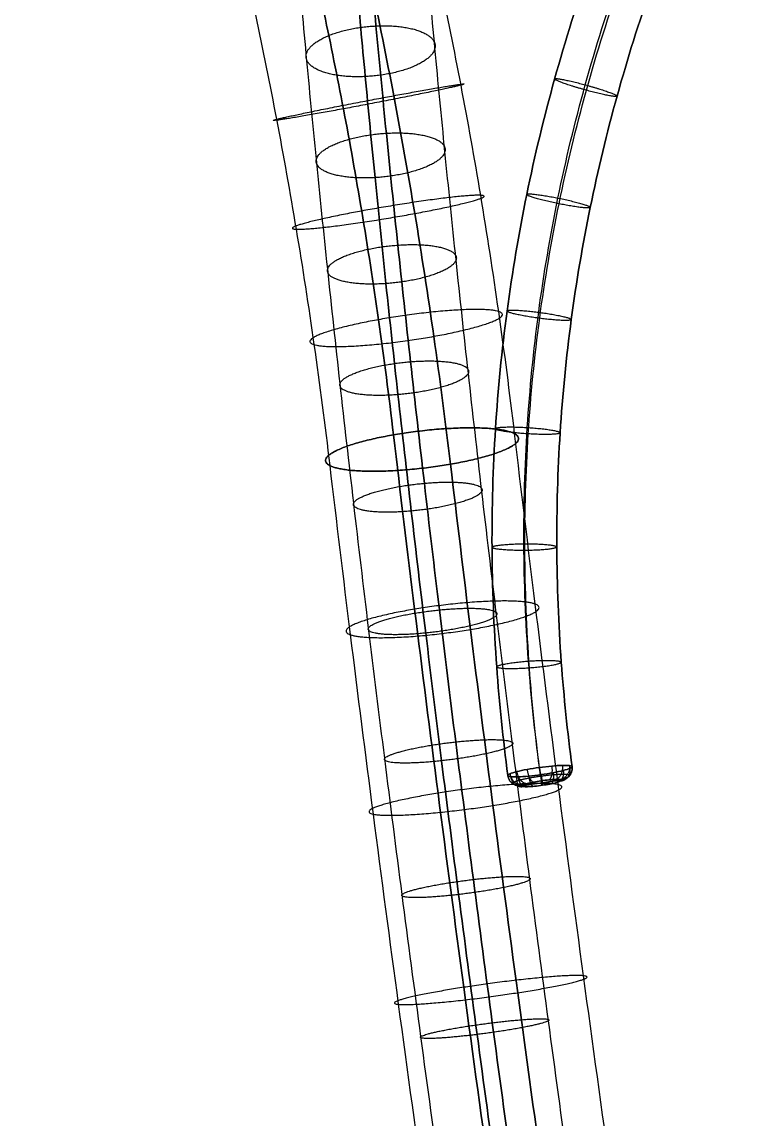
# Model space of a CAD drawing. Header units: millimetres. Extents: x -153 to 394, y -76 to 487.
# Drawn here: x -119.5 to -74.6, y 192 to 259.7 of the extents above; entities that cross this region are included whole.
import ezdxf

# ---------------------------------------------------------------- set-up
doc = ezdxf.new("R2010")
doc.units = ezdxf.units.MM
doc.layers.add('Livello 01', color=7, linetype='Continuous', true_color=0x000000)

msp = doc.modelspace()

# ---------------------------------------------------------------- linework, layer by layer
at = {"layer": 'Livello 01'}
for points, knots in [([(-99.95, 338.957, 573.806), (-100.021, 337.828, 570.822), (-100.154, 335.551, 564.999), (-100.329, 331.982, 556.518), (-100.471, 328.319, 548.474), (-100.578, 324.55, 540.857), (-100.648, 320.658, 533.654), (-100.678, 316.629, 526.857), (-100.666, 312.448, 520.454), (-100.608, 308.101, 514.439), (-100.503, 303.574, 508.802), (-100.347, 298.853, 503.537), (-100.137, 293.925, 498.637), (-99.873, 288.78, 494.094), (-99.55, 283.407, 489.903), (-99.167, 277.797, 486.056), (-98.722, 271.943, 482.546), (-98.213, 265.834, 479.363), (-97.637, 259.465, 476.496), (-96.995, 252.825, 473.934), (-96.282, 245.904, 471.664), (-95.499, 238.693, 469.675), (-94.642, 231.178, 467.953), (-93.71, 223.35, 466.486), (-92.701, 215.193, 465.259), (-91.612, 206.695, 464.262), (-90.442, 197.842, 463.481), (-89.188, 188.62, 462.904), (-87.847, 179.015, 462.521), (-86.418, 169.014, 462.319), (-84.898, 158.602, 462.287), (-83.284, 147.766, 462.413), (-81.575, 136.492, 462.688), (-80.395, 128.832, 462.956), (-79.789, 124.928, 463.11)], [-262.091795, -262.091795, -262.091795, -262.091795, -252.606316, -243.519711, -234.810251, -226.454572, -218.427482, -210.701767, -203.248037, -196.034616, -189.027519, -182.19053, -175.485412, -168.872252, -162.309946, -155.756785, -149.171107, -142.511946, -135.739624, -128.816239, -121.706017, -114.375525, -106.793747, -98.93205, -90.764075, -82.265566, -73.414168, -64.189217, -54.57153, -44.543197, -34.087402, -23.188248, -11.83061, 0, 0, 0, 0]), ([(-79.789, 124.928, 463.11), (-80.395, 128.832, 462.956), (-81.575, 136.492, 462.688), (-83.284, 147.766, 462.413), (-84.898, 158.602, 462.287), (-86.418, 169.014, 462.319), (-87.847, 179.015, 462.521), (-89.188, 188.62, 462.904), (-90.442, 197.842, 463.481), (-91.612, 206.695, 464.262), (-92.701, 215.193, 465.259), (-93.71, 223.35, 466.486), (-94.642, 231.178, 467.953), (-95.499, 238.693, 469.675), (-96.282, 245.904, 471.664), (-96.995, 252.825, 473.934), (-97.637, 259.465, 476.496), (-98.213, 265.834, 479.363), (-98.722, 271.943, 482.546), (-99.167, 277.797, 486.056), (-99.55, 283.407, 489.903), (-99.873, 288.78, 494.094), (-100.137, 293.925, 498.637), (-100.347, 298.853, 503.537), (-100.503, 303.574, 508.802), (-100.608, 308.101, 514.439), (-100.666, 312.448, 520.454), (-100.678, 316.629, 526.857), (-100.648, 320.658, 533.654), (-100.578, 324.55, 540.857), (-100.471, 328.319, 548.474), (-100.329, 331.982, 556.518), (-100.154, 335.551, 564.999), (-100.021, 337.828, 570.822), (-99.95, 338.957, 573.806)], [0, 0, 0, 0, 11.83061, 23.188248, 34.087402, 44.543197, 54.57153, 64.189217, 73.414168, 82.265566, 90.764075, 98.93205, 106.793747, 114.375525, 121.706017, 128.816239, 135.739624, 142.511946, 149.171107, 155.756785, 162.309946, 168.872252, 175.485412, 182.19053, 189.027519, 196.034616, 203.248037, 210.701767, 218.427482, 226.454572, 234.810251, 243.519711, 252.606316, 262.091795, 262.091795, 262.091795, 262.091795]), ([(-84.235, 124.373, 466.563), (-84.84, 128.271, 466.409), (-86.019, 135.916, 466.141), (-87.723, 147.162, 465.868), (-89.332, 157.965, 465.741), (-90.846, 168.336, 465.773), (-92.268, 178.289, 465.974), (-93.601, 187.837, 466.356), (-94.846, 196.994, 466.928), (-96.007, 205.772, 467.702), (-97.084, 214.184, 468.69), (-98.082, 222.246, 469.902), (-99.001, 229.966, 471.35), (-99.844, 237.362, 473.045), (-100.613, 244.444, 474.998), (-101.311, 251.224, 477.222), (-101.94, 257.716, 479.727), (-102.501, 263.93, 482.524), (-102.997, 269.88, 485.625), (-103.43, 275.575, 489.04), (-103.802, 281.029, 492.78), (-104.116, 286.251, 496.853), (-104.373, 291.255, 501.271), (-104.577, 296.052, 506.042), (-104.729, 300.655, 511.175), (-104.832, 305.078, 516.681), (-104.888, 309.332, 522.568), (-104.901, 313.433, 528.848), (-104.871, 317.393, 535.529), (-104.802, 321.227, 542.623), (-104.696, 324.947, 550.14), (-104.556, 328.567, 558.092), (-104.383, 332.102, 566.488), (-104.251, 334.359, 572.262), (-104.181, 335.479, 575.222)], [0, 0, 0, 0, 11.83061, 23.188248, 34.087402, 44.543197, 54.57153, 64.189217, 73.414168, 82.265566, 90.764075, 98.93205, 106.793747, 114.375525, 121.706017, 128.816239, 135.739624, 142.511946, 149.171107, 155.756785, 162.309946, 168.872252, 175.485412, 182.19053, 189.027519, 196.034616, 203.248037, 210.701767, 218.427482, 226.454572, 234.810251, 243.519711, 252.606316, 262.091795, 262.091795, 262.091795, 262.091795]), ([(-76.401, 125.63, 467.586), (-77.005, 129.519, 467.432), (-78.18, 137.145, 467.165), (-79.88, 148.36, 466.892), (-81.483, 159.128, 466.766), (-82.992, 169.46, 466.798), (-84.408, 179.369, 466.999), (-85.734, 188.87, 467.378), (-86.972, 197.974, 467.947), (-88.125, 206.695, 468.716), (-89.195, 215.045, 469.697), (-90.184, 223.038, 470.899), (-91.094, 230.685, 472.333), (-91.928, 238.002, 474.01), (-92.688, 245, 475.94), (-93.377, 251.693, 478.135), (-93.997, 258.093, 480.605), (-94.55, 264.216, 483.361), (-95.038, 270.074, 486.414), (-95.464, 275.679, 489.775), (-95.831, 281.046, 493.456), (-96.139, 286.187, 497.466), (-96.393, 291.117, 501.818), (-96.594, 295.847, 506.522), (-96.744, 300.391, 511.589), (-96.846, 304.763, 517.031), (-96.902, 308.974, 522.858), (-96.914, 313.038, 529.081), (-96.885, 316.968, 535.711), (-96.816, 320.776, 542.759), (-96.711, 324.476, 550.235), (-96.571, 328.08, 558.151), (-96.399, 331.602, 566.516), (-96.267, 333.853, 572.273), (-96.197, 334.969, 575.225)], [0, 0, 0, 0, 11.83061, 23.188248, 34.087402, 44.543197, 54.57153, 64.189217, 73.414168, 82.265566, 90.764075, 98.93205, 106.793747, 114.375525, 121.706017, 128.816239, 135.739624, 142.511946, 149.171107, 155.756785, 162.309946, 168.872252, 175.485412, 182.19053, 189.027519, 196.034616, 203.248037, 210.701767, 218.427482, 226.454572, 234.810251, 243.519711, 252.606316, 262.091795, 262.091795, 262.091795, 262.091795]), ([(-80.847, 125.076, 471.038), (-81.45, 128.959, 470.885), (-82.623, 136.57, 470.618), (-84.319, 147.757, 470.346), (-85.917, 158.49, 470.221), (-87.42, 168.782, 470.253), (-88.829, 178.643, 470.452), (-90.147, 188.088, 470.829), (-91.377, 197.126, 471.394), (-92.52, 205.772, 472.157), (-93.578, 214.036, 473.128), (-94.555, 221.933, 474.315), (-95.452, 229.473, 475.729), (-96.273, 236.671, 477.379), (-97.019, 243.539, 479.274), (-97.694, 250.092, 481.423), (-98.299, 256.344, 483.836), (-98.838, 262.312, 486.523), (-99.313, 268.011, 489.493), (-99.727, 273.457, 492.759), (-100.083, 278.668, 496.332), (-100.382, 283.658, 500.225), (-100.629, 288.446, 504.452), (-100.824, 293.046, 509.026), (-100.97, 297.472, 513.962), (-101.07, 301.739, 519.273), (-101.124, 305.858, 524.971), (-101.136, 309.842, 531.072), (-101.108, 313.703, 537.586), (-101.04, 317.453, 544.525), (-100.936, 321.104, 551.901), (-100.798, 324.666, 559.724), (-100.628, 328.152, 568.005), (-100.497, 330.384, 573.712), (-100.428, 331.492, 576.641)], [0, 0, 0, 0, 11.83061, 23.188248, 34.087402, 44.543197, 54.57153, 64.189217, 73.414168, 82.265566, 90.764075, 98.93205, 106.793747, 114.375525, 121.706017, 128.816239, 135.739624, 142.511946, 149.171107, 155.756785, 162.309946, 168.872252, 175.485412, 182.19053, 189.027519, 196.034616, 203.248037, 210.701767, 218.427482, 226.454572, 234.810251, 243.519711, 252.606316, 262.091795, 262.091795, 262.091795, 262.091795]), ([(-100.428, 331.492, 576.641), (-100.497, 330.384, 573.712), (-100.628, 328.152, 568.005), (-100.798, 324.666, 559.724), (-100.936, 321.104, 551.901), (-101.04, 317.453, 544.525), (-101.108, 313.703, 537.586), (-101.136, 309.842, 531.072), (-101.124, 305.858, 524.971), (-101.07, 301.739, 519.273), (-100.97, 297.472, 513.962), (-100.824, 293.046, 509.026), (-100.629, 288.446, 504.452), (-100.382, 283.658, 500.225), (-100.083, 278.668, 496.332), (-99.727, 273.457, 492.759), (-99.313, 268.011, 489.493), (-98.838, 262.312, 486.523), (-98.299, 256.344, 483.836), (-97.694, 250.092, 481.423), (-97.019, 243.539, 479.274), (-96.273, 236.671, 477.379), (-95.452, 229.473, 475.729), (-94.555, 221.933, 474.315), (-93.578, 214.036, 473.128), (-92.52, 205.772, 472.157), (-91.377, 197.126, 471.394), (-90.147, 188.088, 470.829), (-88.829, 178.643, 470.452), (-87.42, 168.782, 470.253), (-85.917, 158.49, 470.221), (-84.319, 147.757, 470.346), (-82.623, 136.57, 470.618), (-81.45, 128.959, 470.885), (-80.847, 125.076, 471.038)], [-262.091795, -262.091795, -262.091795, -262.091795, -252.606316, -243.519711, -234.810251, -226.454572, -218.427482, -210.701767, -203.248037, -196.034616, -189.027519, -182.19053, -175.485412, -168.872252, -162.309946, -155.756785, -149.171107, -142.511946, -135.739624, -128.816239, -121.706017, -114.375525, -106.793747, -98.93205, -90.764075, -82.265566, -73.414168, -64.189217, -54.57153, -44.543197, -34.087402, -23.188248, -11.83061, 0, 0, 0, 0]), ([(-113.498, 314.969, 418.727), (-113.333, 314.404, 421.291), (-112.935, 313.141, 426.255), (-112.118, 310.739, 433.389), (-111.118, 307.88, 439.975), (-109.954, 304.556, 446.004), (-108.647, 300.759, 451.46), (-107.223, 296.491, 456.324), (-105.709, 291.76, 460.571), (-104.136, 286.588, 464.181), (-102.537, 281.001, 467.14), (-100.945, 275.031, 469.447), (-99.388, 268.705, 471.108), (-97.893, 262.044, 472.14), (-96.484, 255.065, 472.558), (-95.182, 247.775, 472.382), (-94.007, 240.177, 471.627), (-93.34, 235.052, 470.77), (-93.032, 232.44, 470.257)], [0, 0, 0, 0, 7.503382, 14.575937, 21.2688, 27.639121, 33.750086, 39.670334, 45.472625, 51.231799, 57.022262, 62.915439, 68.977644, 75.26866, 81.841131, 88.740619, 96.00614, 103.670937, 103.670937, 103.670937, 103.670937]), ([(-93.032, 232.44, 470.257), (-93.34, 235.052, 470.77), (-94.007, 240.177, 471.627), (-95.182, 247.775, 472.382), (-96.484, 255.065, 472.558), (-97.893, 262.044, 472.14), (-99.388, 268.705, 471.108), (-100.945, 275.031, 469.447), (-102.537, 281.001, 467.14), (-104.136, 286.588, 464.181), (-105.709, 291.76, 460.571), (-107.223, 296.491, 456.324), (-108.647, 300.759, 451.46), (-109.954, 304.556, 446.004), (-111.118, 307.88, 439.975), (-112.118, 310.739, 433.389), (-112.935, 313.141, 426.255), (-113.333, 314.404, 421.291), (-113.498, 314.969, 418.727)], [-103.670937, -103.670937, -103.670937, -103.670937, -96.00614, -88.740619, -81.841131, -75.26866, -68.977644, -62.915439, -57.022262, -51.231799, -45.472625, -39.670334, -33.750086, -27.639121, -21.2688, -14.575937, -7.503382, 0, 0, 0, 0]), ([(-119.486, 309.028, 417.804), (-119.325, 308.479, 420.299), (-118.94, 307.253, 425.112), (-118.153, 304.941, 431.975), (-117.199, 302.215, 438.252), (-116.1, 299.077, 443.94), (-114.88, 295.53, 449.034), (-113.563, 291.582, 453.53), (-112.174, 287.242, 457.425), (-110.739, 282.524, 460.717), (-109.284, 277.439, 463.41), (-107.833, 271.999, 465.512), (-106.409, 266.213, 467.033), (-105.033, 260.087, 467.983), (-103.728, 253.623, 468.371), (-102.513, 246.821, 468.208), (-101.409, 239.683, 467.499), (-100.778, 234.835, 466.69), (-100.486, 232.358, 466.203)], [0, 0, 0, 0, 7.503382, 14.575937, 21.2688, 27.639121, 33.750086, 39.670334, 45.472625, 51.231799, 57.022262, 62.915439, 68.977644, 75.26866, 81.841131, 88.740619, 96.00614, 103.670937, 103.670937, 103.670937, 103.670937]), ([(-107.51, 309.191, 417.067), (-107.357, 308.666, 419.448), (-106.989, 307.499, 424.03), (-106.243, 305.306, 430.538), (-105.342, 302.73, 436.469), (-104.306, 299.771, 441.831), (-103.156, 296.43, 446.63), (-101.913, 292.704, 450.874), (-100.596, 288.592, 454.565), (-99.227, 284.09, 457.708), (-97.827, 279.196, 460.302), (-96.417, 273.911, 462.346), (-95.02, 268.236, 463.839), (-93.659, 262.176, 464.78), (-92.358, 255.735, 465.168), (-91.14, 248.919, 465.005), (-90.029, 241.734, 464.292), (-89.392, 236.839, 463.475), (-89.096, 234.335, 462.982)], [0, 0, 0, 0, 7.503382, 14.575937, 21.2688, 27.639121, 33.750086, 39.670334, 45.472625, 51.231799, 57.022262, 62.915439, 68.977644, 75.26866, 81.841131, 88.740619, 96.00614, 103.670937, 103.670937, 103.670937, 103.670937]), ([(-96.55, 234.253, 458.928), (-96.829, 236.623, 459.394), (-97.43, 241.24, 460.165), (-98.471, 247.966, 460.831), (-99.602, 254.293, 460.981), (-100.799, 260.218, 460.623), (-102.04, 265.745, 459.764), (-103.305, 270.879, 458.412), (-104.573, 275.634, 456.572), (-105.83, 280.026, 454.244), (-107.061, 284.074, 451.419), (-108.252, 287.795, 448.08), (-109.388, 291.201, 444.204), (-110.452, 294.292, 439.767), (-111.423, 297.065, 434.746), (-112.278, 299.509, 429.124), (-112.993, 301.611, 422.888), (-113.349, 302.741, 418.456), (-113.498, 303.25, 416.145)], [-103.670937, -103.670937, -103.670937, -103.670937, -96.00614, -88.740619, -81.841131, -75.26866, -68.977644, -62.915439, -57.022262, -51.231799, -45.472625, -39.670334, -33.750086, -27.639121, -21.2688, -14.575937, -7.503382, 0, 0, 0, 0]), ([(-113.498, 303.25, 416.145), (-113.349, 302.741, 418.456), (-112.993, 301.611, 422.888), (-112.278, 299.509, 429.124), (-111.423, 297.065, 434.746), (-110.452, 294.292, 439.767), (-109.388, 291.201, 444.204), (-108.252, 287.795, 448.08), (-107.061, 284.074, 451.419), (-105.83, 280.026, 454.244), (-104.573, 275.634, 456.572), (-103.305, 270.879, 458.412), (-102.04, 265.745, 459.764), (-100.799, 260.218, 460.623), (-99.602, 254.293, 460.981), (-98.471, 247.966, 460.831), (-97.43, 241.24, 460.165), (-96.829, 236.623, 459.394), (-96.55, 234.253, 458.928)], [0, 0, 0, 0, 7.503382, 14.575937, 21.2688, 27.639121, 33.750086, 39.670334, 45.472625, 51.231799, 57.022262, 62.915439, 68.977644, 75.26866, 81.841131, 88.740619, 96.00614, 103.670937, 103.670937, 103.670937, 103.670937]), ([(-81.664, 270.268, 471.424), (-82.645, 267.968, 471.274), (-83.554, 265.637, 471.114), (-84.384, 263.277, 470.944), (-85.202, 260.949, 470.777), (-85.943, 258.593, 470.6), (-86.604, 256.215, 470.413), (-87.258, 253.859, 470.228), (-87.832, 251.481, 470.034), (-88.323, 249.086, 469.83), (-88.811, 246.702, 469.628), (-89.218, 244.302, 469.416), (-89.863, 239.479, 468.976), (-90.101, 237.057, 468.747), (-90.255, 234.631, 468.51), (-90.411, 232.193, 468.272), (-90.481, 229.75, 468.027), (-90.469, 227.309, 467.773), (-90.456, 224.845, 467.518), (-90.359, 222.382, 467.255), (-90.18, 219.927, 466.986), (-90.017, 217.686, 466.74), (-89.786, 215.452, 466.489), (-89.491, 213.229, 466.233)], [0, 0, 0, 0, 7.520165, 7.520165, 7.520165, 14.943981, 14.943981, 14.943981, 22.303498, 22.303498, 22.303498, 29.631618, 29.631618, 36.961591, 36.961591, 36.961591, 44.326505, 44.326505, 44.326505, 51.75928, 51.75928, 51.75928, 58.536628, 58.536628, 58.536628, 58.536628]), ([(-89.491, 213.229, 466.233), (-89.786, 215.452, 466.489), (-90.017, 217.686, 466.74), (-90.18, 219.927, 466.986), (-90.359, 222.382, 467.255), (-90.456, 224.845, 467.518), (-90.469, 227.309, 467.773), (-90.481, 229.75, 468.027), (-90.411, 232.193, 468.272), (-90.255, 234.631, 468.51), (-90.101, 237.057, 468.747), (-89.863, 239.479, 468.976), (-89.218, 244.302, 469.416), (-88.811, 246.702, 469.628), (-88.323, 249.086, 469.83), (-87.832, 251.481, 470.034), (-87.258, 253.859, 470.228), (-86.604, 256.215, 470.413), (-85.943, 258.593, 470.6), (-85.202, 260.949, 470.777), (-84.384, 263.277, 470.944), (-83.554, 265.637, 471.114), (-82.645, 267.968, 471.274), (-81.664, 270.268, 471.424)], [-58.536628, -58.536628, -58.536628, -58.536628, -51.75928, -51.75928, -51.75928, -44.326505, -44.326505, -44.326505, -36.961591, -36.961591, -36.961591, -29.631618, -29.631618, -22.303498, -22.303498, -22.303498, -14.943981, -14.943981, -14.943981, -7.520165, -7.520165, -7.520165, 0, 0, 0, 0]), ([(-87.541, 213.725, 464.245), (-87.83, 215.905, 464.496), (-88.304, 220.497, 465.012), (-88.581, 227.504, 465.76), (-88.373, 234.697, 466.484), (-87.671, 241.826, 467.158), (-86.475, 248.893, 467.781), (-84.785, 255.895, 468.353), (-82.6, 262.834, 468.875), (-80.83, 267.379, 469.186), (-79.866, 269.637, 469.333)], [0.750541, 0.750541, 0.750541, 0.750541, 7.400567, 14.697587, 21.924126, 29.114224, 36.302434, 43.523339, 50.811057, 58.198782, 58.198782, 58.198782, 58.198782]), ([(-87.478, 213.275, 468.22), (-87.768, 215.461, 468.471), (-88.244, 220.065, 468.989), (-88.521, 227.092, 469.739), (-88.313, 234.304, 470.465), (-87.609, 241.455, 471.14), (-86.41, 248.541, 471.765), (-84.714, 255.563, 472.338), (-82.524, 262.521, 472.862), (-80.749, 267.078, 473.174), (-79.782, 269.342, 473.322)], [0.749681, 0.749681, 0.749681, 0.749681, 7.400567, 14.697587, 21.924126, 29.114224, 36.302434, 43.523339, 50.811057, 58.198782, 58.198782, 58.198782, 58.198782]), ([(-85.528, 213.771, 466.232), (-85.812, 215.914, 466.478), (-86.034, 218.065, 466.72), (-86.191, 220.22, 466.957), (-86.363, 222.588, 467.216), (-86.457, 224.962, 467.47), (-86.469, 227.336, 467.716), (-86.481, 229.687, 467.96), (-86.413, 232.038, 468.196), (-86.264, 234.385, 468.425), (-86.115, 236.72, 468.653), (-85.886, 239.051, 468.873), (-85.265, 243.691, 469.297), (-84.874, 246, 469.5), (-84.404, 248.294, 469.695), (-83.932, 250.599, 469.891), (-83.379, 252.888, 470.078), (-82.749, 255.158, 470.256), (-82.113, 257.448, 470.436), (-81.399, 259.718, 470.607), (-80.61, 261.963, 470.768), (-79.81, 264.238, 470.932), (-78.933, 266.489, 471.086), (-77.985, 268.711, 471.231)], [-56.382631, -56.382631, -56.382631, -56.382631, -49.856854, -49.856854, -49.856854, -42.692807, -42.692807, -42.692807, -35.601882, -35.601882, -35.601882, -28.548685, -28.548685, -21.497485, -21.497485, -21.497485, -14.412387, -14.412387, -14.412387, -7.257988, -7.257988, -7.257988, 0, 0, 0, 0]), ([(-77.985, 268.711, 471.231), (-78.933, 266.489, 471.086), (-79.81, 264.238, 470.932), (-80.61, 261.963, 470.768), (-81.399, 259.718, 470.607), (-82.113, 257.448, 470.436), (-82.749, 255.158, 470.256), (-83.379, 252.888, 470.078), (-83.932, 250.599, 469.891), (-84.404, 248.294, 469.695), (-84.874, 246, 469.5), (-85.265, 243.691, 469.297), (-85.886, 239.051, 468.873), (-86.115, 236.72, 468.653), (-86.264, 234.385, 468.425), (-86.413, 232.038, 468.196), (-86.481, 229.687, 467.96), (-86.469, 227.336, 467.716), (-86.457, 224.962, 467.47), (-86.363, 222.588, 467.216), (-86.191, 220.22, 466.957), (-86.034, 218.065, 466.72), (-85.812, 215.914, 466.478), (-85.528, 213.771, 466.232)], [0, 0, 0, 0, 7.257988, 7.257988, 7.257988, 14.412387, 14.412387, 14.412387, 21.497485, 21.497485, 21.497485, 28.548685, 28.548685, 35.601882, 35.601882, 35.601882, 42.692807, 42.692807, 42.692807, 49.856854, 49.856854, 49.856854, 56.382631, 56.382631, 56.382631, 56.382631]), ([(-89.096, 234.335, 462.982), (-88.684, 230.84, 462.295), (-87.81, 223.631, 461.076), (-86.388, 212.464, 459.702), (-84.819, 200.647, 458.711), (-83.097, 188.149, 458.075), (-81.216, 174.935, 457.768), (-79.17, 160.975, 457.764), (-76.955, 146.237, 458.036), (-75.405, 136.154, 458.375), (-74.601, 130.977, 458.579)], [0, 0, 0, 0, 10.708344, 21.99293, 33.908269, 46.503431, 59.822937, 73.907596, 88.795248, 104.521394, 104.521394, 104.521394, 104.521394]), ([(-81.891, 129.682, 454.434), (-82.699, 134.882, 454.229), (-84.256, 145.015, 453.888), (-86.486, 159.848, 453.614), (-88.547, 173.92, 453.618), (-90.447, 187.267, 453.928), (-92.191, 199.922, 454.572), (-93.785, 211.921, 455.578), (-95.233, 223.299, 456.977), (-96.128, 230.671, 458.224), (-96.55, 234.253, 458.928)], [-104.521394, -104.521394, -104.521394, -104.521394, -88.795248, -73.907596, -59.822937, -46.503431, -33.908269, -21.99293, -10.708344, 0, 0, 0, 0]), ([(-96.55, 234.253, 458.928), (-96.128, 230.671, 458.224), (-95.233, 223.299, 456.977), (-93.785, 211.921, 455.578), (-92.191, 199.922, 454.572), (-90.447, 187.267, 453.928), (-88.547, 173.92, 453.618), (-86.486, 159.848, 453.614), (-84.256, 145.015, 453.888), (-82.699, 134.882, 454.229), (-81.891, 129.682, 454.434)], [0, 0, 0, 0, 10.708344, 21.99293, 33.908269, 46.503431, 59.822937, 73.907596, 88.795248, 104.521394, 104.521394, 104.521394, 104.521394]), ([(-100.486, 232.358, 466.203), (-100.077, 228.895, 465.522), (-99.21, 221.745, 464.312), (-97.797, 210.648, 462.947), (-96.236, 198.887, 461.96), (-94.519, 186.431, 461.326), (-92.643, 173.249, 461.02), (-90.601, 159.31, 461.016), (-88.388, 144.585, 461.287), (-86.838, 134.506, 461.626), (-86.035, 129.33, 461.831)], [0, 0, 0, 0, 10.708344, 21.99293, 33.908269, 46.503431, 59.822937, 73.907596, 88.795248, 104.521394, 104.521394, 104.521394, 104.521394]), ([(-93.032, 232.44, 470.257), (-92.634, 229.064, 469.593), (-91.787, 222.078, 468.411), (-90.401, 211.191, 467.071), (-88.863, 199.612, 466.099), (-87.169, 187.313, 465.473), (-85.311, 174.264, 465.17), (-83.286, 160.438, 465.165), (-81.087, 145.807, 465.435), (-79.545, 135.778, 465.772), (-78.745, 130.626, 465.976)], [0, 0, 0, 0, 10.708344, 21.99293, 33.908269, 46.503431, 59.822937, 73.907596, 88.795248, 104.521394, 104.521394, 104.521394, 104.521394]), ([(-78.745, 130.626, 465.976), (-79.545, 135.778, 465.772), (-81.087, 145.807, 465.435), (-83.286, 160.438, 465.165), (-85.311, 174.264, 465.17), (-87.169, 187.313, 465.473), (-88.863, 199.612, 466.099), (-90.401, 211.191, 467.071), (-91.787, 222.078, 468.411), (-92.634, 229.064, 469.593), (-93.032, 232.44, 470.257)], [-104.521394, -104.521394, -104.521394, -104.521394, -88.795248, -73.907596, -59.822937, -46.503431, -33.908269, -21.99293, -10.708344, 0, 0, 0, 0]), ([(-85.528, 213.771, 466.232), (-85.532, 213.8, 465.972), (-85.588, 213.823, 465.711), (-85.691, 213.836, 465.471), (-85.795, 213.85, 465.23), (-85.945, 213.855, 465.01), (-86.132, 213.85, 464.826), (-86.319, 213.846, 464.642), (-86.541, 213.833, 464.495), (-86.783, 213.811, 464.395), (-87.024, 213.789, 464.296), (-87.285, 213.76, 464.245), (-87.545, 213.724, 464.245), (-87.806, 213.688, 464.246), (-88.066, 213.647, 464.299), (-88.544, 213.558, 464.501), (-88.762, 213.511, 464.651), (-89.122, 213.419, 465.023), (-89.265, 213.373, 465.246), (-89.359, 213.333, 465.489), (-89.45, 213.293, 465.725), (-89.495, 213.257, 465.979), (-89.491, 213.229, 466.233)], [0.000169, 0.000169, 0.000169, 0.000169, 0.491622, 0.491622, 0.491622, 0.983062, 0.983062, 0.983062, 1.474511, 1.474511, 1.474511, 1.965946, 1.965946, 1.965946, 2.45978, 2.45978, 2.953615, 2.953615, 3.447454, 3.447454, 3.447454, 3.927103, 3.927103, 3.927103, 3.927103]), ([(-89.491, 213.226, 466.255), (-89.498, 213.255, 465.994), (-89.408, 213.328, 465.469), (-88.98, 213.464, 464.8), (-88.325, 213.605, 464.352), (-87.547, 213.73, 464.193), (-86.764, 213.819, 464.347), (-86.096, 213.86, 464.789), (-85.644, 213.845, 465.451), (-85.532, 213.8, 465.972), (-85.528, 213.771, 466.232)], [-3.941117, -3.941117, -3.941117, -3.941117, -3.447317, -2.953517, -2.459717, -1.965917, -1.47448, -0.983043, -0.491606, -0.000169, -0.000169, -0.000169, -0.000169]), ([(-85.528, 213.771, 466.232), (-85.524, 213.742, 466.489), (-85.616, 213.67, 467.002), (-86.036, 213.537, 467.658), (-86.674, 213.398, 468.103), (-87.441, 213.274, 468.271), (-88.224, 213.183, 468.131), (-88.902, 213.14, 467.698), (-89.365, 213.153, 467.039), (-89.484, 213.197, 466.517), (-89.491, 213.226, 466.255)], [-7.854036, -7.854036, -7.854036, -7.854036, -7.369535, -6.885034, -6.400532, -5.916031, -5.422303, -4.928574, -4.434845, -3.941117, -3.941117, -3.941117, -3.941117]), ([(-89.491, 213.226, 466.255), (-89.484, 213.197, 466.517), (-89.425, 213.175, 466.778), (-89.211, 213.149, 467.258), (-89.056, 213.144, 467.478), (-88.676, 213.154, 467.842), (-88.45, 213.169, 467.986), (-87.961, 213.213, 468.178), (-87.699, 213.244, 468.225), (-87.438, 213.28, 468.219), (-87.182, 213.316, 468.214), (-86.928, 213.357, 468.158), (-86.461, 213.444, 467.954), (-86.249, 213.49, 467.806), (-85.896, 213.581, 467.439), (-85.756, 213.625, 467.221), (-85.663, 213.665, 466.983), (-85.57, 213.706, 466.745), (-85.524, 213.742, 466.489), (-85.528, 213.771, 466.232)], [3.941117, 3.941117, 3.941117, 3.941117, 4.434904, 4.434904, 4.928693, 4.928693, 5.422479, 5.422479, 5.916259, 5.916259, 5.916259, 6.4007, 6.4007, 6.885142, 6.885142, 7.369582, 7.369582, 7.369582, 7.854036, 7.854036, 7.854036, 7.854036]), ([(-88.645, 212.588, 466.161), (-88.649, 212.606, 465.998), (-88.621, 212.629, 465.834), (-88.504, 212.68, 465.531), (-88.415, 212.709, 465.391), (-88.189, 212.767, 465.158), (-88.053, 212.797, 465.065), (-87.754, 212.853, 464.939), (-87.592, 212.879, 464.906), (-87.429, 212.902, 464.905), (-87.267, 212.925, 464.905), (-87.104, 212.944, 464.937), (-86.802, 212.971, 465.061), (-86.663, 212.98, 465.153), (-86.43, 212.986, 465.383), (-86.335, 212.983, 465.521), (-86.206, 212.966, 465.822), (-86.171, 212.952, 465.984), (-86.169, 212.934, 466.147)], [-3.941117, -3.941117, -3.941117, -3.941117, -3.447303, -3.447303, -2.953487, -2.953487, -2.459672, -2.459672, -1.965858, -1.965858, -1.965858, -1.474442, -1.474442, -0.983014, -0.983014, -0.491597, -0.491597, -0.000169, -0.000169, -0.000169, -0.000169]), ([(-86.169, 212.934, 466.147), (-86.171, 212.952, 465.984), (-86.241, 212.98, 465.659), (-86.524, 212.989, 465.245), (-86.941, 212.963, 464.969), (-87.43, 212.906, 464.873), (-87.917, 212.827, 464.972), (-88.325, 212.737, 465.252), (-88.593, 212.652, 465.67), (-88.649, 212.606, 465.998), (-88.645, 212.588, 466.161)], [0.000169, 0.000169, 0.000169, 0.000169, 0.491606, 0.983043, 1.47448, 1.965917, 2.459717, 2.953517, 3.447317, 3.941117, 3.941117, 3.941117, 3.941117]), ([(-88.645, 212.588, 466.161), (-88.64, 212.569, 466.325), (-88.566, 212.542, 466.651), (-88.277, 212.535, 467.063), (-87.853, 212.562, 467.333), (-87.364, 212.62, 467.421), (-86.885, 212.699, 467.316), (-86.486, 212.787, 467.038), (-86.224, 212.871, 466.629), (-86.166, 212.916, 466.308), (-86.169, 212.934, 466.147)], [3.941117, 3.941117, 3.941117, 3.941117, 4.434845, 4.928574, 5.422303, 5.916031, 6.400532, 6.885034, 7.369535, 7.854036, 7.854036, 7.854036, 7.854036]), ([(-86.169, 212.934, 466.147), (-86.166, 212.916, 466.308), (-86.195, 212.893, 466.468), (-86.253, 212.868, 466.617), (-86.311, 212.843, 466.765), (-86.399, 212.815, 466.902), (-86.619, 212.758, 467.131), (-86.752, 212.728, 467.224), (-87.044, 212.673, 467.351), (-87.202, 212.647, 467.386), (-87.362, 212.624, 467.389), (-87.525, 212.601, 467.392), (-87.689, 212.582, 467.363), (-87.994, 212.553, 467.243), (-88.136, 212.544, 467.153), (-88.373, 212.537, 466.925), (-88.47, 212.54, 466.788), (-88.603, 212.556, 466.488), (-88.64, 212.569, 466.325), (-88.645, 212.588, 466.161)], [-7.854036, -7.854036, -7.854036, -7.854036, -7.369585, -7.369585, -7.369585, -6.885145, -6.885145, -6.400702, -6.400702, -5.916258, -5.916258, -5.916258, -5.422475, -5.422475, -4.928688, -4.928688, -4.434901, -4.434901, -3.941117, -3.941117, -3.941117, -3.941117])]:
    msp.add_open_spline(points, degree=3, knots=knots, dxfattribs=at)
for points, weights, degree, knots in [([(-98.294, 256.364, 483.91), (-102.266, 256.176, 483.471), (-101.935, 257.739, 479.805), (-101.604, 259.303, 476.138), (-97.633, 259.491, 476.576)], [1, 0.707106781187, 1, 0.707106781187, 1], 2, [0, 0, 0, 6.283185, 6.283185, 12.566371, 12.566371, 12.566371]), ([(-97.633, 259.491, 476.576), (-93.661, 259.68, 477.015), (-93.992, 258.116, 480.681), (-94.323, 256.552, 484.348), (-98.294, 256.364, 483.91)], [1, 0.707106781187, 1, 0.707106781187, 1], 2, [12.566371, 12.566371, 12.566371, 18.849556, 18.849556, 25.132741, 25.132741, 25.132741]), ([(-86.604, 256.215, 470.413), (-86.639, 256.382, 468.42), (-84.712, 255.853, 468.342), (-82.784, 255.324, 468.264), (-82.749, 255.158, 470.256)], [0.999999999525, 0.707106781424, 1, 0.707106781187, 1], 2, [6.283185, 6.283185, 6.283185, 9.424778, 9.424778, 12.566371, 12.566371, 12.566371]), ([(-82.749, 255.158, 470.256), (-82.714, 254.991, 472.249), (-84.641, 255.52, 472.327), (-86.568, 256.049, 472.406), (-86.604, 256.215, 470.413)], [1, 0.707106781187, 1, 0.707106780949, 1.00000000047], 2, [0, 0, 0, 3.141593, 3.141593, 6.283185, 6.283185, 6.283185]), ([(-96.535, 255.186, 472.456), (-90.849, 256.239, 470.855), (-92.402, 255.833, 465.073), (-93.956, 255.427, 459.292), (-99.641, 254.374, 460.894)], [1, 0.707106781187, 1, 0.707106781187, 1], 2, [0, 0, 0, 9.424778, 9.424778, 18.849556, 18.849556, 18.849556]), ([(-99.641, 254.374, 460.894), (-105.327, 253.321, 462.495), (-103.774, 253.727, 468.277), (-102.22, 254.133, 474.058), (-96.535, 255.186, 472.456)], [1, 0.707106781187, 1, 0.707106781187, 1], 2, [18.849556, 18.849556, 18.849556, 28.274334, 28.274334, 37.699112, 37.699112, 37.699112]), ([(-97.691, 250.127, 481.498), (-101.658, 249.894, 481.042), (-101.308, 251.264, 477.3), (-100.959, 252.635, 473.559), (-96.992, 252.868, 474.014)], [1, 0.707106781187, 1, 0.707106781187, 1], 2, [0, 0, 0, 6.283185, 6.283185, 12.566371, 12.566371, 12.566371]), ([(-96.992, 252.868, 474.014), (-93.025, 253.102, 474.47), (-93.374, 251.731, 478.212), (-93.724, 250.36, 481.953), (-97.691, 250.127, 481.498)], [1, 0.707106781187, 1, 0.707106781187, 1], 2, [12.566371, 12.566371, 12.566371, 18.849556, 18.849556, 25.132741, 25.132741, 25.132741]), ([(-95.235, 247.915, 472.298), (-89.548, 248.962, 470.696), (-91.188, 249.038, 464.924), (-92.828, 249.114, 459.153), (-98.514, 248.067, 460.755)], [1, 0.707106781187, 1, 0.707106781187, 1], 2, [0, 0, 0, 9.424778, 9.424778, 18.849556, 18.849556, 18.849556]), ([(-88.323, 249.086, 469.83), (-88.356, 249.262, 467.838), (-86.396, 248.866, 467.771), (-84.437, 248.47, 467.703), (-84.404, 248.294, 469.695)], [0.999999999291, 0.707106781541, 1, 0.707106781187, 1], 2, [6.283185, 6.283185, 6.283185, 9.424778, 9.424778, 12.566371, 12.566371, 12.566371]), ([(-84.404, 248.294, 469.695), (-84.371, 248.118, 471.687), (-86.33, 248.514, 471.755), (-88.29, 248.91, 471.822), (-88.323, 249.086, 469.83)], [1, 0.707106781187, 1, 0.707106780832, 1.00000000071], 2, [0, 0, 0, 3.141593, 3.141593, 6.283185, 6.283185, 6.283185]), ([(-98.514, 248.067, 460.755), (-104.201, 247.021, 462.357), (-102.561, 246.944, 468.128), (-100.922, 246.868, 473.899), (-95.235, 247.915, 472.298)], [1, 0.707106781187, 1, 0.707106781187, 1], 2, [18.849556, 18.849556, 18.849556, 28.274334, 28.274334, 37.699112, 37.699112, 37.699112]), ([(-97.018, 243.588, 479.347), (-100.981, 243.311, 478.877), (-100.613, 244.499, 475.075), (-100.244, 245.686, 471.273), (-96.282, 245.963, 471.744)], [1, 0.707106781187, 1, 0.707106781187, 1], 2, [0, 0, 0, 6.283185, 6.283185, 12.566371, 12.566371, 12.566371]), ([(-96.282, 245.963, 471.744), (-92.319, 246.24, 472.214), (-92.687, 245.053, 476.016), (-93.056, 243.865, 479.818), (-97.018, 243.588, 479.347)], [1, 0.707106781187, 1, 0.707106781187, 1], 2, [12.566371, 12.566371, 12.566371, 18.849556, 18.849556, 25.132741, 25.132741, 25.132741]), ([(-94.061, 240.333, 471.56), (-88.371, 241.357, 469.956), (-90.078, 241.87, 464.227), (-91.786, 242.383, 458.498), (-97.476, 241.359, 460.102)], [1, 0.707106781187, 1, 0.707106781187, 1], 2, [0, 0, 0, 9.424778, 9.424778, 18.849556, 18.849556, 18.849556]), ([(-89.54, 241.891, 469.196), (-89.571, 242.077, 467.205), (-87.589, 241.817, 467.149), (-85.607, 241.557, 467.094), (-85.576, 241.371, 469.085)], [0.999999999059, 0.707106781657, 1, 0.707106781187, 1], 2, [6.283185, 6.283185, 6.283185, 9.424778, 9.424778, 12.566371, 12.566371, 12.566371]), ([(-85.576, 241.371, 469.085), (-85.544, 241.185, 471.076), (-87.527, 241.445, 471.132), (-89.509, 241.705, 471.187), (-89.54, 241.891, 469.196)], [1, 0.707106781187, 1, 0.707106780716, 1.00000000094], 2, [0, 0, 0, 3.141593, 3.141593, 6.283185, 6.283185, 6.283185]), ([(-97.476, 241.359, 460.102), (-103.166, 240.335, 461.706), (-101.458, 239.822, 467.435), (-99.751, 239.308, 473.164), (-94.061, 240.333, 471.56)], [1, 0.707106781187, 1, 0.707106781187, 1], 2, [18.849556, 18.849556, 18.849556, 28.274334, 28.274334, 37.699112, 37.699112, 37.699112]), ([(-96.274, 236.734, 477.45), (-100.232, 236.415, 476.968), (-99.845, 237.432, 473.119), (-99.458, 238.448, 469.269), (-95.5, 238.766, 469.751)], [1, 0.707106781187, 1, 0.707106781187, 1], 2, [0, 0, 0, 6.283185, 6.283185, 12.566371, 12.566371, 12.566371]), ([(-95.5, 238.766, 469.751), (-91.542, 239.085, 470.233), (-91.929, 238.069, 474.082), (-92.316, 237.053, 477.932), (-96.274, 236.734, 477.45)], [1, 0.707106781187, 1, 0.707106781187, 1], 2, [12.566371, 12.566371, 12.566371, 18.849556, 18.849556, 25.132741, 25.132741, 25.132741]), ([(-96.55, 234.253, 458.928), (-90.855, 235.241, 457.318), (-89.096, 234.335, 462.982), (-87.337, 233.429, 468.647), (-93.032, 232.44, 470.257)], [1, 0.707106781187, 1, 0.707106781187, 1], 2, [-18.849556, -18.849556, -18.849556, -9.424778, -9.424778, 0, 0, 0]), ([(-93.032, 232.44, 470.257), (-87.337, 233.429, 468.647), (-89.096, 234.335, 462.982), (-90.855, 235.241, 457.318), (-96.55, 234.253, 458.928)], [1, 0.707106781187, 1, 0.707106781187, 1], 2, [0, 0, 0, 9.424778, 9.424778, 18.849556, 18.849556, 18.849556]), ([(-90.255, 234.631, 468.51), (-90.286, 234.827, 466.52), (-88.29, 234.704, 466.478), (-86.294, 234.581, 466.435), (-86.264, 234.385, 468.425)], [0.999999998826, 0.707106781773, 1, 0.707106781187, 1], 2, [6.283185, 6.283185, 6.283185, 9.424778, 9.424778, 12.566371, 12.566371, 12.566371]), ([(-86.264, 234.385, 468.425), (-86.234, 234.189, 470.415), (-88.229, 234.312, 470.458), (-90.225, 234.435, 470.5), (-90.255, 234.631, 468.51)], [1, 0.707106781187, 1, 0.7071067806, 1.00000000117], 2, [0, 0, 0, 3.141593, 3.141593, 6.283185, 6.283185, 6.283185]), ([(-93.032, 232.44, 470.257), (-98.727, 231.452, 471.867), (-100.486, 232.358, 466.203), (-102.245, 233.265, 460.539), (-96.55, 234.253, 458.928)], [1, 0.707106781187, 1, 0.707106781187, 1], 2, [-37.699112, -37.699112, -37.699112, -28.274334, -28.274334, -18.849556, -18.849556, -18.849556]), ([(-96.55, 234.253, 458.928), (-102.245, 233.265, 460.539), (-100.486, 232.358, 466.203), (-98.727, 231.452, 471.867), (-93.032, 232.44, 470.257)], [1, 0.707106781187, 1, 0.707106781187, 1], 2, [18.849556, 18.849556, 18.849556, 28.274334, 28.274334, 37.699112, 37.699112, 37.699112]), ([(-95.455, 229.549, 475.796), (-99.409, 229.191, 475.305), (-99.004, 230.049, 471.42), (-98.599, 230.907, 467.534), (-94.646, 231.265, 468.025)], [1, 0.707106781187, 1, 0.707106781187, 1], 2, [0, 0, 0, 6.283185, 6.283185, 12.566371, 12.566371, 12.566371]), ([(-94.646, 231.265, 468.025), (-90.692, 231.623, 468.515), (-91.097, 230.765, 472.401), (-91.502, 229.907, 476.287), (-95.455, 229.549, 475.796)], [1, 0.707106781187, 1, 0.707106781187, 1], 2, [12.566371, 12.566371, 12.566371, 18.849556, 18.849556, 25.132741, 25.132741, 25.132741]), ([(-90.469, 227.309, 467.773), (-90.499, 227.515, 465.784), (-88.499, 227.529, 465.756), (-86.499, 227.542, 465.727), (-86.469, 227.336, 467.716)], [0.999999998592, 0.70710678189, 1, 0.707106781187, 1], 2, [6.283185, 6.283185, 6.283185, 9.424778, 9.424778, 12.566371, 12.566371, 12.566371]), ([(-86.469, 227.336, 467.716), (-86.439, 227.13, 469.705), (-88.439, 227.116, 469.734), (-90.439, 227.103, 469.763), (-90.469, 227.309, 467.773)], [1, 0.707106781187, 1, 0.707106780483, 1.00000000141], 2, [0, 0, 0, 3.141593, 3.141593, 6.283185, 6.283185, 6.283185]), ([(-95.246, 223.49, 457.09), (-100.946, 222.545, 458.708), (-99.221, 221.921, 464.421), (-97.497, 221.298, 470.134), (-91.797, 222.243, 468.516)], [1, 0.707106781187, 1, 0.707106781187, 1], 2, [18.849556, 18.849556, 18.849556, 28.274334, 28.274334, 37.699112, 37.699112, 37.699112]), ([(-91.797, 222.243, 468.516), (-86.097, 223.188, 466.899), (-87.821, 223.812, 461.186), (-89.546, 224.435, 455.473), (-95.246, 223.49, 457.09)], [1, 0.707106781187, 1, 0.707106781187, 1], 2, [0, 0, 0, 9.424778, 9.424778, 18.849556, 18.849556, 18.849556]), ([(-93.716, 223.448, 466.551), (-89.767, 223.843, 467.049), (-90.189, 223.129, 470.962), (-90.611, 222.416, 474.876), (-94.56, 222.021, 474.378)], [1, 0.707106781187, 1, 0.707106781187, 1], 2, [12.566371, 12.566371, 12.566371, 18.849556, 18.849556, 25.132741, 25.132741, 25.132741]), ([(-94.56, 222.021, 474.378), (-98.509, 221.626, 473.88), (-98.087, 222.339, 469.967), (-97.665, 223.053, 466.054), (-93.716, 223.448, 466.551)], [1, 0.707106781187, 1, 0.707106781187, 1], 2, [0, 0, 0, 6.283185, 6.283185, 12.566371, 12.566371, 12.566371]), ([(-90.18, 219.927, 466.986), (-90.21, 220.143, 464.998), (-88.216, 220.289, 464.983), (-86.221, 220.436, 464.969), (-86.191, 220.22, 466.957)], [0.999999998356, 0.707106782008, 1, 0.707106781187, 1], 2, [6.283185, 6.283185, 6.283185, 9.424778, 9.424778, 12.566371, 12.566371, 12.566371]), ([(-86.191, 220.22, 466.957), (-86.16, 220.004, 468.945), (-88.155, 219.858, 468.959), (-90.15, 219.711, 468.974), (-90.18, 219.927, 466.986)], [1, 0.707106781187, 1, 0.707106780365, 1.00000000164], 2, [0, 0, 0, 3.141593, 3.141593, 6.283185, 6.283185, 6.283185]), ([(-92.709, 215.301, 465.319), (-88.764, 215.73, 465.822), (-89.202, 215.147, 469.755), (-89.64, 214.564, 473.688), (-93.585, 214.135, 473.185)], [1, 0.707106781187, 1, 0.707106781187, 1], 2, [12.566371, 12.566371, 12.566371, 18.849556, 18.849556, 25.132741, 25.132741, 25.132741]), ([(-93.585, 214.135, 473.185), (-97.53, 213.706, 472.682), (-97.092, 214.289, 468.749), (-96.653, 214.872, 464.816), (-92.709, 215.301, 465.319)], [1, 0.707106781187, 1, 0.707106781187, 1], 2, [0, 0, 0, 6.283185, 6.283185, 12.566371, 12.566371, 12.566371]), ([(-90.415, 211.38, 467.164), (-84.711, 212.291, 465.542), (-86.404, 212.668, 459.798), (-88.097, 213.045, 454.054), (-93.802, 212.135, 455.676)], [1, 0.707106781187, 1, 0.707106781187, 1], 2, [0, 0, 0, 9.424778, 9.424778, 18.849556, 18.849556, 18.849556]), ([(-85.675, 213.221, 466.172), (-85.679, 213.248, 465.94), (-85.778, 213.287, 465.477), (-86.18, 213.3, 464.888), (-86.774, 213.263, 464.495), (-87.47, 213.183, 464.357), (-88.163, 213.071, 464.497), (-88.746, 212.944, 464.896), (-89.128, 212.823, 465.492), (-89.208, 212.758, 465.959), (-89.202, 212.732, 466.192)], [0.854707555474, 0.854718864336, 0.854680369411, 0.85444957451, 0.854082414076, 0.853636232634, 0.853179858652, 0.852783145917, 0.8525062045, 0.85242862269, 0.852419419144], 3, [0.000169, 0.000169, 0.000169, 0.000169, 0.491606, 0.983043, 1.47448, 1.965917, 2.459717, 2.953517, 3.447317, 3.941117, 3.941117, 3.941117, 3.941117]), ([(-89.202, 212.732, 466.192), (-89.196, 212.705, 466.425), (-89.09, 212.666, 466.89), (-88.677, 212.656, 467.477), (-88.073, 212.695, 467.863), (-87.376, 212.777, 467.987), (-86.694, 212.888, 467.836), (-86.126, 213.012, 467.441), (-85.754, 213.131, 466.857), (-85.671, 213.196, 466.4), (-85.675, 213.221, 466.172)], [0.852419419144, 0.852410216927, 0.852450970125, 0.852680684522, 0.853045291687, 0.853487757953, 0.853940222874, 0.854335213005, 0.85461528669, 0.854696586375, 0.854707555474], 3, [3.941117, 3.941117, 3.941117, 3.941117, 4.434845, 4.928574, 5.422303, 5.916031, 6.400532, 6.885034, 7.369535, 7.854036, 7.854036, 7.854036, 7.854036]), ([(-93.802, 212.135, 455.676), (-99.506, 211.225, 457.298), (-97.813, 210.847, 463.042), (-96.12, 210.47, 468.786), (-90.415, 211.38, 467.164)], [1, 0.707106781187, 1, 0.707106781187, 1], 2, [18.849556, 18.849556, 18.849556, 28.274334, 28.274334, 37.699112, 37.699112, 37.699112]), ([(-92.528, 205.88, 472.21), (-96.469, 205.42, 471.703), (-96.016, 205.886, 467.756), (-95.563, 206.352, 463.809), (-91.622, 206.812, 464.316)], [1, 0.707106781187, 1, 0.707106781187, 1], 2, [0, 0, 0, 6.283185, 6.283185, 12.566371, 12.566371, 12.566371]), ([(-91.622, 206.812, 464.316), (-87.681, 207.273, 464.823), (-88.134, 206.807, 468.769), (-88.587, 206.341, 472.716), (-92.528, 205.88, 472.21)], [1, 0.707106781187, 1, 0.707106781187, 1], 2, [12.566371, 12.566371, 12.566371, 18.849556, 18.849556, 25.132741, 25.132741, 25.132741]), ([(-88.882, 199.823, 466.179), (-83.174, 200.705, 464.554), (-84.839, 200.87, 458.793), (-86.504, 201.036, 453.031), (-92.212, 200.154, 454.655)], [1, 0.707106781187, 1, 0.707106781187, 1], 2, [0, 0, 0, 9.424778, 9.424778, 18.849556, 18.849556, 18.849556]), ([(-92.212, 200.154, 454.655), (-97.921, 199.272, 456.279), (-96.255, 199.106, 462.041), (-94.59, 198.94, 467.803), (-88.882, 199.823, 466.179)], [1, 0.707106781187, 1, 0.707106781187, 1], 2, [18.849556, 18.849556, 18.849556, 28.274334, 28.274334, 37.699112, 37.699112, 37.699112]), ([(-91.387, 197.243, 471.441), (-95.324, 196.754, 470.932), (-94.857, 197.116, 466.976), (-94.39, 197.478, 463.019), (-90.453, 197.967, 463.529)], [1, 0.707106781187, 1, 0.707106781187, 1], 2, [0, 0, 0, 6.283185, 6.283185, 12.566371, 12.566371, 12.566371]), ([(-90.453, 197.967, 463.529), (-86.516, 198.456, 464.038), (-86.983, 198.094, 467.994), (-87.45, 197.733, 471.95), (-91.387, 197.243, 471.441)], [1, 0.707106781187, 1, 0.707106781187, 1], 2, [12.566371, 12.566371, 12.566371, 18.849556, 18.849556, 25.132741, 25.132741, 25.132741])]:
    msp.add_rational_spline(points, weights, degree=degree, knots=knots, dxfattribs=at)
for points, weights in [([(-89.359, 213.333, 465.489), (-89.26, 212.59, 465.401), (-88.562, 212.655, 465.682)], [1, 0.705065931901, 1]), ([(-88.942, 213.465, 464.837), (-88.841, 212.724, 464.749), (-88.302, 212.738, 465.275)], [1, 0.705606215607, 1]), ([(-88.305, 213.602, 464.4), (-88.202, 212.863, 464.313), (-87.904, 212.825, 465.002)], [1, 0.706379847449, 1]), ([(-87.545, 213.724, 464.245), (-87.442, 212.986, 464.16), (-87.429, 212.902, 464.905)], [1, 0.707270751505, 1]), ([(-86.783, 213.811, 464.395), (-86.681, 213.075, 464.312), (-86.953, 212.958, 464.999)], [1, 0.70813872583, 1]), ([(-86.695, 213.401, 468.056), (-86.593, 212.664, 467.97), (-86.898, 212.701, 467.287)], [1, 0.707862238944, 1]), ([(-86.132, 213.85, 464.826), (-86.032, 213.115, 464.743), (-86.546, 212.983, 465.268)], [1, 0.708853693842, 1]), ([(-86.072, 213.536, 467.623), (-85.972, 212.801, 467.536), (-86.509, 212.786, 467.016)], [1, 0.708632120527, 1]), ([(-85.691, 213.836, 465.471), (-85.593, 213.102, 465.388), (-86.271, 212.975, 465.671)], [1, 0.709303054651, 1]), ([(-85.663, 213.665, 466.983), (-85.565, 212.931, 466.897), (-86.253, 212.868, 466.617)], [1, 0.709177865327, 1]), ([(-86.169, 212.934, 466.147), (-85.431, 213.037, 466.147), (-85.528, 213.771, 466.232)], [1, 0.709415110948, 1]), ([(-85.528, 213.771, 466.232), (-85.431, 213.037, 466.147), (-86.169, 212.934, 466.147)], [1, 0.709415110948, 1]), ([(-89.491, 213.226, 466.255), (-89.392, 212.483, 466.17), (-88.645, 212.588, 466.161)], [1, 0.704838838287, 1]), ([(-88.645, 212.588, 466.161), (-89.392, 212.483, 466.17), (-89.491, 213.226, 466.255)], [1, 0.704838838287, 1]), ([(-89.318, 213.162, 467.018), (-89.218, 212.418, 466.934), (-88.537, 212.548, 466.638)], [1, 0.704958135116, 1]), ([(-88.866, 213.149, 467.66), (-88.765, 212.407, 467.577), (-88.254, 212.541, 467.039)], [1, 0.7054063333, 1]), ([(-88.206, 213.191, 468.082), (-88.103, 212.451, 467.998), (-87.842, 212.567, 467.303)], [1, 0.706117461009, 1]), ([(-87.438, 213.28, 468.219), (-87.335, 212.542, 468.134), (-87.362, 212.624, 467.389)], [1, 0.706985415379, 1])]:
    msp.add_rational_spline(points, weights, degree=2, dxfattribs=at)
for points, degree in [([(-89.491, 213.229, 466.233), (-89.491, 213.228, 466.241), (-89.491, 213.227, 466.248), (-89.491, 213.226, 466.255)], 3), ([(-86.169, 212.934, 466.149), (-87.407, 212.761, 466.149), (-88.645, 212.589, 466.149)], 2), ([(-87.388, 212.621, 467.389), (-87.408, 212.762, 466.147), (-87.427, 212.902, 464.905)], 2)]:
    msp.add_open_spline(points, degree=degree, dxfattribs=at)

doc.saveas('drawing.dxf')
